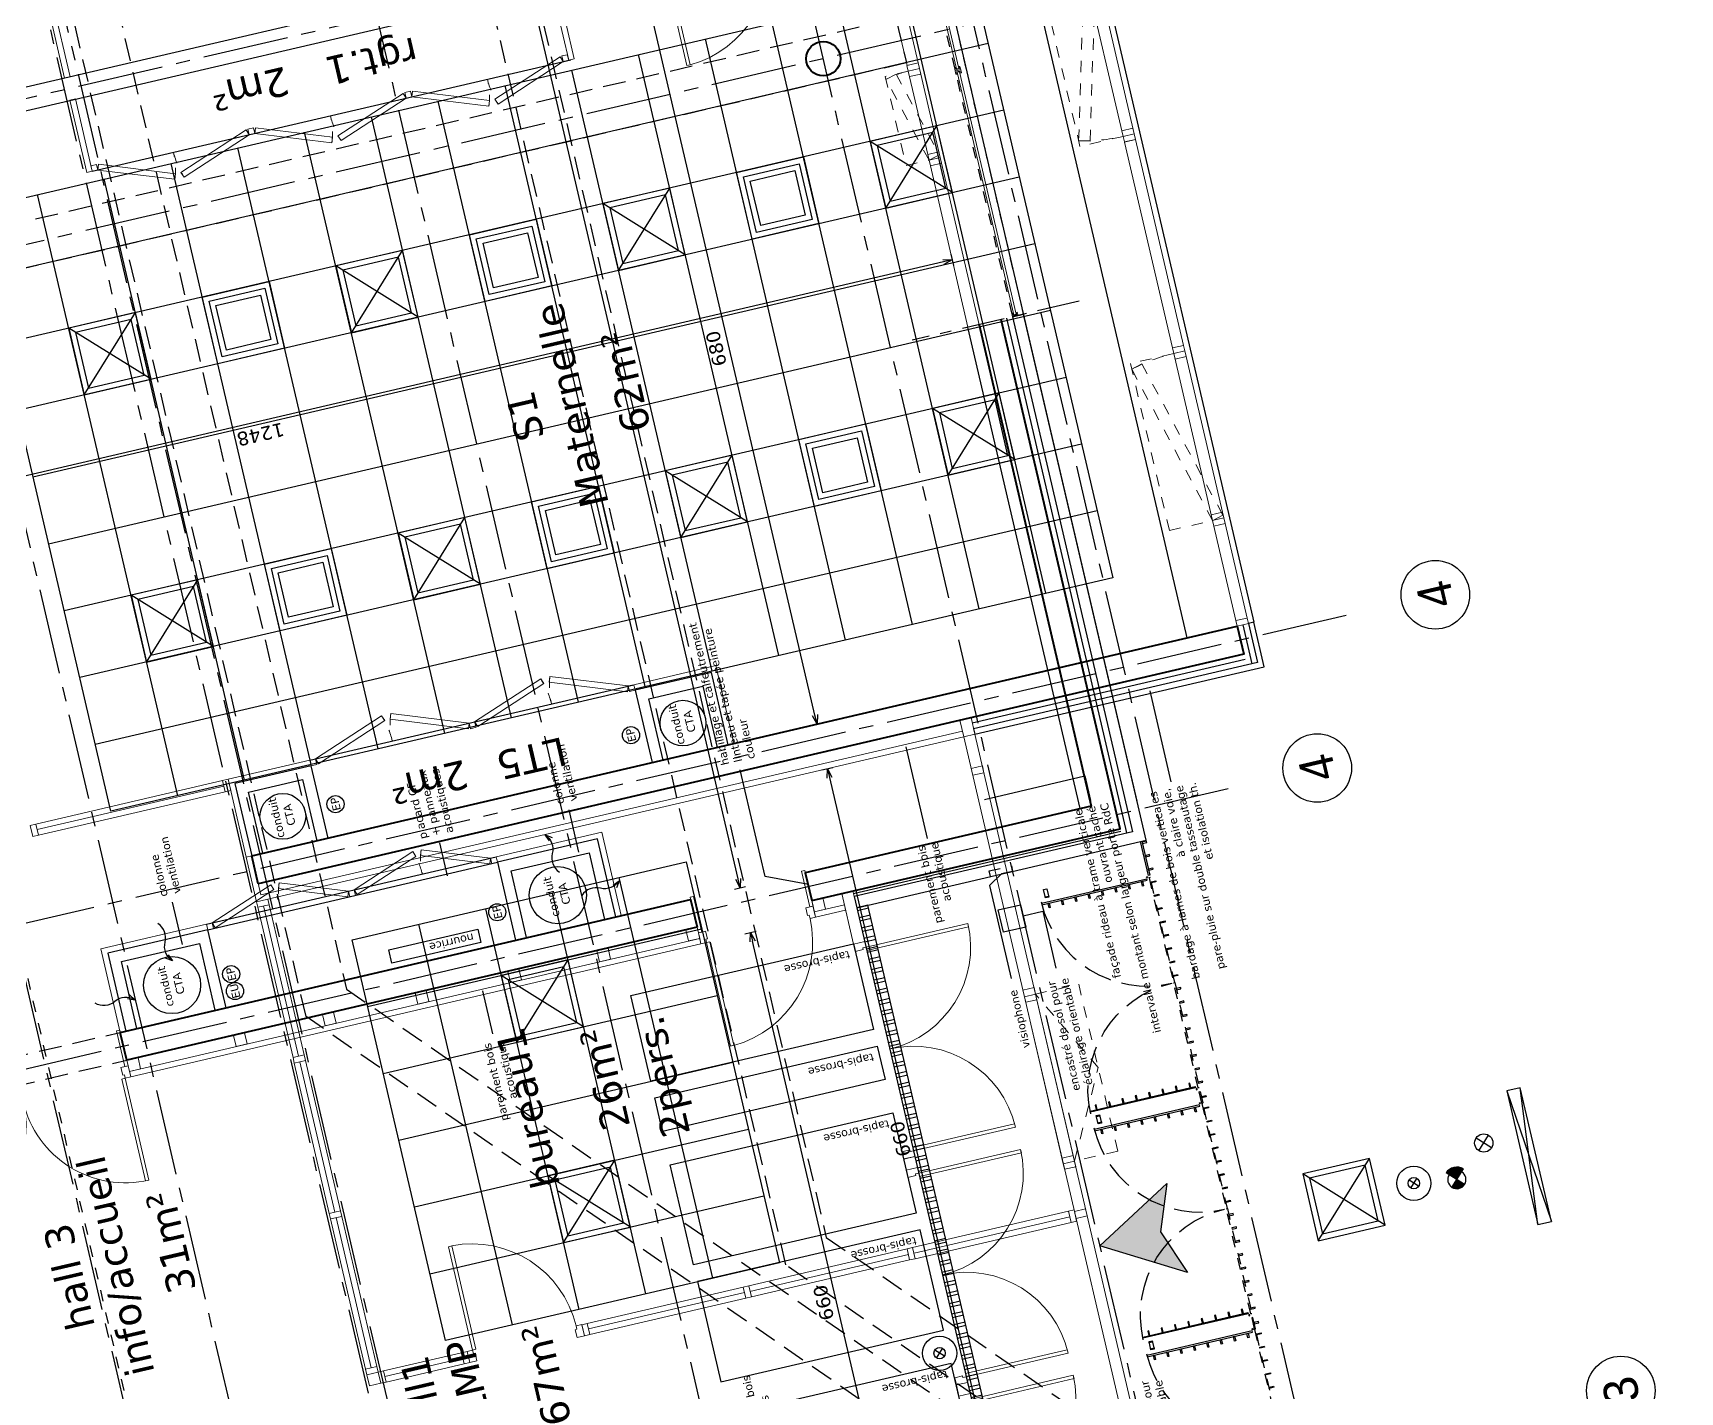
# Model space of a CAD drawing. Header units: metres. Extents: x -49 to 867749, y -579737 to 170817.
# Drawn here: x 867387.29 to 867401.7, y -409044.26 to -409032.37 of the extents above; entities that cross this region are included whole.
import ezdxf
from ezdxf.enums import TextEntityAlignment as Align

# ---------------------------------------------------------------- set-up
doc = ezdxf.new("R2010")
doc.units = ezdxf.units.M
doc.header["$MEASUREMENT"] = 0
doc.header["$PDMODE"] = 3
doc.header["$PDSIZE"] = 0.1
for name, pattern in [('01', [0.15, 0.1, -0.05]), ('02', [0.28, 0.2, -0.08]), ('03', [0.7, 0.5, -0.2]), ('AXES2', [1.125, 0.75, -0.125, 0.125, -0.125]), ('POINTILLE', [0.25, 0, -0.25])]:
    doc.linetypes.add(name, pattern=pattern)
for name, color, linetype in [('00-AXE-0.00', 14, 'AXES2'), ('01-CLOISON-0.25', 3, 'Continuous'), ('01-DOUBLAGE-0.0x', 6, 'Continuous'), ('01-ISOL-0.08', 43, 'ISOLATION'), ('01-MEN-VU-0.13', 163, 'Continuous'), ('01-SANITAIRE-0.15', 44, 'Continuous'), ('02-VU-CACHE-01-0.10', 133, '01'), ('02-VU-CACHE-02-0.10', 133, '02'), ('06-COT-50&100-0.20', 2, 'Continuous'), ('06-SYMB-DIVERS-0.20', 20, 'Continuous'), ('06-TXT-DETAILS-DIVERS-02.20', 2, 'Continuous'), ('06-TXT-DIVERS-0.20', 70, 'Continuous'), ('06-TXT-ETIQUETTES SURFACES', 210, 'Continuous'), ('07-CHAUFFAGE-0.13', 210, 'Continuous'), ('07-CTA-0.13', 163, 'Continuous'), ('07-PLAFONDS-0.13', 5, 'Continuous'), ('08-VU-0.08', 56, 'Continuous'), ('08-VU-0.13', 44, 'Continuous'), ('08-VU-0.20', 32, 'Continuous')]:
    doc.layers.add(name, color=color, linetype=linetype)
doc.layers.add('01-BETON-0.40', color=4, linetype='Continuous', lineweight=40)
doc.layers.add('01-MEN-CP-0.15', color=2, linetype='Continuous', lineweight=18)
doc.styles.add('COT', font='verdana.ttf')
doc.styles.add('locaux 100', font='verdana.ttf', dxfattribs={"height": 0.22})
doc.styles.add('locaux 20', font='verdana.ttf', dxfattribs={"height": 0.07})
doc.styles.get("Standard").update_dxf_attribs({"font": 'arial.ttf'})
doc.linetypes.add('ISOLATION', pattern='A,0.0001,-0.1,[134,ltypeshp.shx,S=0.1,R=0,X=-0.1,Y=0],-0.2,[134,ltypeshp.shx,S=0.1,R=180,X=0.1,Y=0],-0.1', length=0.4001)
doc.dimstyles.new('COT50', dxfattribs={"dimtxt": 0.12, "dimasz": 0.08, "dimexe": 0.05, "dimexo": 0, "dimgap": 0.05, "dimtad": 1, "dimdec": 0, "dimlfac": 100, "dimzin": 0, "dimdsep": 46, "dimtxsty": 'COT', "dimblk": 'OPEN30', "dimcen": 0.04, "dimdle": 0.05, "dimclrd": 256, "dimclre": 256, "dimclrt": 6, "dimadec": 0, "dimazin": 0, "dimtm": 1e-09, "dimtfac": 1, "dimtdec": 0, "dimtmove": 1, "dimatfit": 0, "dimldrblk": 'OPEN30', "dimfxl": 0.05, "dimfxlon": 1, "dimtolj": 1, "dimtzin": 0, "dimlwd": -1, "dimlwe": -1, "dimarcsym": 0})

# ---------------------------------------------------------------- blocks, each defined once
blk = doc.blocks.new('fen150')
at = {"linetype": '01'}
blk.add_lwpolyline([(-1.55, 0), (-1.55, 0.388), (-0.05, 0.388), (-0.05, 0)], dxfattribs=at)
blk.add_lwpolyline([(-1.525, 0.292), (-0.076, -0.097), (-0.05, 0), (-1.499, 0.388)], close=True, dxfattribs=at)
for points in [[(-1.6, -0.1), (-1.55, -0.1), (-1.55, 0), (-1.6, 0)], [(-1.55, -0.1), (-1.5, -0.1), (-1.5, 0), (-1.55, 0)], [(-0.05, -0.1), (0, -0.1), (0, 0), (-0.05, 0)], [(-1.55, -0.1), (-0.05, -0.1), (-0.05, 0), (-1.55, 0)], [(-0.1, -0.1), (-0.05, -0.1), (-0.05, 0), (-0.1, 0)]]:
    blk.add_lwpolyline(points, close=True)
blk.add_arc((-0.05, 0), 1.5, 165, 180, dxfattribs=at)
blk = doc.blocks.new('LuminaireSuspendu')
for p, q in [((-0.035, 0.035), (0.035, -0.035)), ((-0.035, -0.035), (0.035, 0.035))]:
    blk.add_line(p, q)
for radius in [0.15, 0.05]:
    blk.add_circle((0, 0), radius)
blk = doc.blocks.new('_Open30')
at = {"color": 0, "linetype": 'ByBlock', "lineweight": -2}
for p, q in [((-1, 0.27), (0, 0)), ((0, 0), (-1, -0.27)), ((0, 0), (-1, 0))]:
    blk.add_line(p, q, dxfattribs=at)
blk = doc.blocks.new('*D165')
at = {"layer": '06-COT-50&100-0.20', "transparency": 16777216}
for p, q in [((867392.653, -409031.785), (867392.555, -409031.808)), ((867394.129, -409038.341), (867392.622, -409031.875)), ((867394.099, -409038.43), (867394.196, -409038.408))]:
    blk.add_line(p, q, dxfattribs=at)
at = {"layer": 'Defpoints', "color": 0, "transparency": 16777216}
for p in [(867392.604, -409031.797), (867392.75, -409031.763), (867393.466, -409038.578)]:
    blk.add_point(p, dxfattribs=at)
at = {"layer": '06-COT-50&100-0.20', "transparency": 16777216, "xscale": 0.08, "yscale": 0.08, "zscale": 0.08}
for p, rotation in [((867392.604, -409031.797), 103.1212703830424), ((867394.148, -409038.419), 283.1212703830424)]:
    blk.add_blockref('_Open30', p, dxfattribs=dict(at, rotation=rotation))
at = {"layer": '06-COT-50&100-0.20', "color": 6, "transparency": 16777216, "insert": (867393.266, -409035.133), "char_height": 0.12, "attachment_point": 5, "rotation": 103.1213, "style": 'COT'}
blk.add_mtext('\\A1;680', dxfattribs=at)
blk = doc.blocks.new('*D191')
at = {"layer": '06-COT-50&100-0.20', "transparency": 16777216}
for p, q in [((867394.19, -409038.82), (867394.287, -409038.797)), ((867394.257, -409038.887), (867395.719, -409045.158)), ((867395.688, -409045.248), (867395.785, -409045.225))]:
    blk.add_line(p, q, dxfattribs=at)
at = {"layer": 'Defpoints', "color": 0, "transparency": 16777216}
for p in [(867389.245, -409039.973), (867395.737, -409045.236), (867391.439, -409046.238)]:
    blk.add_point(p, dxfattribs=at)
at = {"layer": '06-COT-50&100-0.20', "transparency": 16777216, "xscale": 0.08, "yscale": 0.08, "zscale": 0.08}
for p, rotation in [((867394.238, -409038.809), 103.1212703830424), ((867395.737, -409045.236), 283.1212703830424)]:
    blk.add_blockref('_Open30', p, dxfattribs=dict(at, rotation=rotation))
at = {"layer": '06-COT-50&100-0.20', "color": 6, "transparency": 16777216, "insert": (867394.878, -409042.048), "char_height": 0.12, "attachment_point": 5, "rotation": 103.1213, "style": 'COT'}
blk.add_mtext('\\A1;660', dxfattribs=at)
blk = doc.blocks.new('Eclairage-Pl-60x60')
for p, q in [((-0.3, 0.3), (0.3, -0.3)), ((-0.3, -0.3), (0.3, 0.3))]:
    blk.add_line(p, q)
for points in [[(-0.3, -0.3), (0.3, -0.3), (0.3, 0.3), (-0.3, 0.3)], [(-0.25, -0.25), (0.25, -0.25), (0.25, 0.25), (-0.25, 0.25)]]:
    blk.add_lwpolyline(points, close=True)
blk = doc.blocks.new('Spot-directionnel')
h = blk.add_hatch(color=256)
h.dxf.hatch_style = 1
h.paths.add_polyline_path([(-0.057, 0.057, 0.414214), (-0.057, -0.057), (0, 0)])
h = blk.add_hatch(color=256)
h.dxf.hatch_style = 1
h.paths.add_polyline_path([(0.078, 0.078), (0, 0), (0.078, -0.078, 0.414214)])
for p, q in [((-0.057, -0.057), (0.078, 0.078)), ((-0.057, 0.057), (0.078, -0.078))]:
    blk.add_line(p, q)
for radius, start, end in [(0.08, 45, 315), (0.11, 315, 45)]:
    blk.add_arc((0, 0), radius, start, end)
blk = doc.blocks.new('P90')
at = {"linetype": 'Continuous'}
for points in [[(-0.05, 0.929), (-0.05, 0), (-0.08, 0), (-0.08, 0.929)], [(-0.965, -0.03), (-0.965, -0.1), (-1.03, -0.1), (-1.03, 0), (-0.98, 0), (-0.98, -0.03)], [(0, 0), (0, -0.1), (-0.065, -0.1), (-0.065, -0.03), (-0.05, -0.03), (-0.05, 0)]]:
    blk.add_lwpolyline(points, close=True, dxfattribs=at)
blk.add_arc((-0.043, -0.006), 0.937, 92.2388, 179.6062, dxfattribs=at)
at = {"linetype": 'Continuous', "text_generation_flag": 6}
blk.add_attdef('TEXTE', text='', height=0.08, rotation=90, dxfattribs=at).set_placement((-0.188, 0.469), align=Align.CENTER)
blk = doc.blocks.new('P90-20')
at = {"linetype": 'Continuous'}
for points in [[(-0.05, 0.929), (-0.05, 0), (-0.08, 0), (-0.08, 0.929)], [(-0.965, -0.03), (-0.965, -0.2), (-1.03, -0.2), (-1.03, 0), (-0.98, 0), (-0.98, -0.03)], [(0, 0), (0, -0.2), (-0.065, -0.2), (-0.065, -0.03), (-0.05, -0.03), (-0.05, 0)]]:
    blk.add_lwpolyline(points, close=True, dxfattribs=at)
blk.add_arc((-0.043, -0.006), 0.937, 92.2388, 179.6062, dxfattribs=at)
at = {"linetype": 'Continuous', "text_generation_flag": 6}
blk.add_attdef('TEXTE', text='', height=0.08, rotation=90, dxfattribs=at).set_placement((-0.188, 0.469), align=Align.CENTER)
blk = doc.blocks.new('P180')
for points in [[(-1.85, 0.915), (-1.85, 0), (-1.88, 0), (-1.88, 0.915)], [(-0.08, 0.915), (-0.08, 0), (-0.05, 0), (-0.05, 0.915)], [(0, 0), (0, -0.1), (-0.065, -0.1), (-0.065, -0.03), (-0.05, -0.03), (-0.05, 0)]]:
    blk.add_lwpolyline(points, close=True)
at = {"linetype": 'Continuous'}
blk.add_lwpolyline([(-1.93, 0), (-1.93, -0.1), (-1.865, -0.1), (-1.865, -0.03), (-1.88, -0.03), (-1.88, 0)], close=True, dxfattribs=at)
for centre, start, end in [((-1.88, 0), 0, 90), ((-0.05, 0), 90, 180)]:
    blk.add_arc(centre, 0.915, start, end)
at = {"linetype": 'Continuous', "text_generation_flag": 6}
blk.add_attdef('TEXTE', (-0.188, 0.598), '', height=0.08, rotation=90, dxfattribs=at)
blk = doc.blocks.new('fen80')
at = {"linetype": '01'}
blk.add_lwpolyline([(0.849, 0.11), (0.076, -0.097), (0.05, 0), (0.823, 0.207)], close=True, dxfattribs=at)
blk.add_lwpolyline([(0.85, 0), (0.85, 0.207), (0.05, 0.207), (0.05, 0)], dxfattribs=at)
for points in [[(0.05, -0.1), (0, -0.1), (0, 0), (0.05, 0)], [(0.1, -0.1), (0.05, -0.1), (0.05, 0), (0.1, 0)], [(0.85, -0.1), (0.05, -0.1), (0.05, 0), (0.85, 0)], [(0.85, -0.1), (0.8, -0.1), (0.8, 0), (0.85, 0)], [(0.9, -0.1), (0.85, -0.1), (0.85, 0), (0.9, 0)]]:
    blk.add_lwpolyline(points, close=True)
blk.add_arc((0.05, 0), 0.8, 0, 14.9998, dxfattribs=at)
blk = doc.blocks.new('*D837')
at = {"layer": '06-COT-50&100-0.20', "transparency": 16777216}
for p, q in [((867395.253, -409034.375), (867383.254, -409037.172)), ((867395.319, -409034.308), (867395.342, -409034.405)), ((867383.187, -409037.239), (867383.164, -409037.141))]:
    blk.add_line(p, q, dxfattribs=at)
at = {"layer": 'Defpoints', "color": 0, "transparency": 16777216}
for p in [(867395.287, -409034.167), (867383.176, -409037.19), (867384.295, -409041.992)]:
    blk.add_point(p, dxfattribs=at)
at = {"layer": '06-COT-50&100-0.20', "transparency": 16777216, "xscale": 0.08, "yscale": 0.08, "zscale": 0.08}
for p, rotation in [((867395.331, -409034.357), 13.12127038304243), ((867383.176, -409037.19), 193.1212703830424)]:
    blk.add_blockref('_Open30', p, dxfattribs=dict(at, rotation=rotation))
at = {"layer": '06-COT-50&100-0.20', "color": 6, "transparency": 16777216, "insert": (867389.279, -409035.883), "char_height": 0.12, "attachment_point": 5, "rotation": 193.1213, "style": 'COT'}
blk.add_mtext('\\A1;1248', dxfattribs=at)
blk = doc.blocks.new('A$C6BB47F20')
for points in [[(-0.038, 0.912), (-0.038, 0.902), (-0.078, 0.902), (-0.078, 0.912)], [(-0.027, 0.022), (-0.027, 0.967), (-0.038, 0.967), (-0.038, 0.022)], [(-0.038, 0.792), (-0.038, 0.782), (-0.078, 0.782), (-0.078, 0.792)], [(-0.038, 0.672), (-0.038, 0.662), (-0.078, 0.662), (-0.078, 0.672)], [(-0.038, 0.552), (-0.038, 0.542), (-0.078, 0.542), (-0.078, 0.552)], [(-0.038, 0.432), (-0.038, 0.422), (-0.078, 0.422), (-0.078, 0.432)], [(-0.038, 0.312), (-0.038, 0.302), (-0.078, 0.302), (-0.078, 0.312)], [(-0.038, 0.192), (-0.038, 0.182), (-0.078, 0.182), (-0.078, 0.192)], [(-0.038, 0.072), (-0.038, 0.062), (-0.078, 0.062), (-0.078, 0.072)]]:
    blk.add_lwpolyline(points, close=True)
at = {"linetype": '01', "ltscale": 0.25}
for points in [[(-0.02, 0), (-0.965, 0), (-0.965, -0.01), (-0.02, -0.01)], [(-0.91, -0.01), (-0.9, -0.01), (-0.9, -0.05), (-0.91, -0.05)], [(-0.79, -0.01), (-0.78, -0.01), (-0.78, -0.05), (-0.79, -0.05)], [(-0.67, -0.01), (-0.66, -0.01), (-0.66, -0.05), (-0.67, -0.05)], [(-0.55, -0.01), (-0.54, -0.01), (-0.54, -0.05), (-0.55, -0.05)], [(-0.43, -0.01), (-0.42, -0.01), (-0.42, -0.05), (-0.43, -0.05)], [(-0.31, -0.01), (-0.3, -0.01), (-0.3, -0.05), (-0.31, -0.05)], [(-0.19, -0.01), (-0.18, -0.01), (-0.18, -0.05), (-0.19, -0.05)], [(-0.07, -0.01), (-0.06, -0.01), (-0.06, -0.05), (-0.07, -0.05)]]:
    blk.add_lwpolyline(points, close=True, dxfattribs=at)
blk.add_circle((-0.013, 0.015), 0.005)
at = {"linetype": '03', "ltscale": 0.5}
blk.add_arc((-0.013, 0.015), 0.952, 90, 180, dxfattribs=at)
blk = doc.blocks.new('*D843')
at = {"layer": '06-COT-50&100-0.20', "transparency": 16777216}
for p, q in [((867388.705, -409019.608), (867388.802, -409019.585)), ((867393.457, -409039.774), (867388.771, -409019.674)), ((867393.426, -409039.863), (867393.523, -409039.841))]:
    blk.add_line(p, q, dxfattribs=at)
at = {"layer": 'Defpoints', "color": 0, "transparency": 16777216}
for p in [(867388.753, -409019.597), (867387.7, -409019.842), (867393.042, -409039.953)]:
    blk.add_point(p, dxfattribs=at)
at = {"layer": '06-COT-50&100-0.20', "transparency": 16777216, "xscale": 0.08, "yscale": 0.08, "zscale": 0.08}
for p, rotation in [((867388.753, -409019.597), 103.1212703830424), ((867393.475, -409039.852), 283.1212703830424)]:
    blk.add_blockref('_Open30', p, dxfattribs=dict(at, rotation=rotation))
at = {"layer": '06-COT-50&100-0.20', "color": 6, "transparency": 16777216, "insert": (867391.004, -409029.75), "char_height": 0.12, "attachment_point": 5, "rotation": 103.1213, "style": 'COT'}
blk.add_mtext('\\A1;2080', dxfattribs=at)
blk = doc.blocks.new('A$C7BBE718B')
at = {"layer": '01-SANITAIRE-0.15'}
blk.add_lwpolyline([(0.06, 0.025), (0, 0), (0.037, 0.054)], dxfattribs=at)
blk.add_lwpolyline([(0, 0, -0.319902), (0.173, 0.025, 0.319902), (0.346, 0.049)], format="xyb", dxfattribs=at)
blk = doc.blocks.new('*D849')
at = {"layer": '06-COT-50&100-0.20', "transparency": 16777216}
for p, q in [((867393.517, -409040.253), (867393.614, -409040.23)), ((867395.046, -409046.591), (867393.584, -409040.319)), ((867395.015, -409046.681), (867395.113, -409046.658))]:
    blk.add_line(p, q, dxfattribs=at)
at = {"layer": 'Defpoints', "color": 0, "transparency": 16777216}
for p in [(867393.566, -409040.241), (867393.132, -409040.342), (867394.631, -409046.77)]:
    blk.add_point(p, dxfattribs=at)
at = {"layer": '06-COT-50&100-0.20', "transparency": 16777216, "xscale": 0.08, "yscale": 0.08, "zscale": 0.08}
for p, rotation in [((867393.566, -409040.241), 103.1212703830424), ((867395.064, -409046.669), 283.1212703830424)]:
    blk.add_blockref('_Open30', p, dxfattribs=dict(at, rotation=rotation))
at = {"layer": '06-COT-50&100-0.20', "color": 6, "transparency": 16777216, "insert": (867394.205, -409043.481), "char_height": 0.12, "attachment_point": 5, "rotation": 103.1213, "style": 'COT'}
blk.add_mtext('\\A1;660', dxfattribs=at)

msp = doc.modelspace()

# ---------------------------------------------------------------- hatches: boundary and pattern name
at = {"layer": '06-SYMB-DIVERS-0.20'}
h = msp.add_hatch(color=256, dxfattribs=at)
h.dxf.hatch_style = 1
h.paths.add_polyline_path([(867397.389, -409043.216), (867396.623, -409042.983), (867397.207, -409042.437), (867397.152, -409042.86)])
at = {"layer": '08-VU-0.08'}
h = msp.add_hatch(dxfattribs=at)
h.set_pattern_fill('ANSI32', color=256, scale=0.25, angle=45)
h.set_pattern_definition([(193.12127, (867401.65184, -409059.271415), (0.02128246, -0.09130235), []), (193.12127, (867401.614315, -409059.248075), (0.02128246, -0.09130235), [])])
h.paths.add_polyline_path([(867396.091, -409046.43), (867394.593, -409040.002), (867394.496, -409040.025), (867395.994, -409046.452)])

# ---------------------------------------------------------------- linework, layer by layer
at = {"layer": '00-AXE-0.00'}
for p, q in [((867401.698, -409058.806), (867387.654, -408998.554)), ((867400.665, -409060.323), (867386.62, -409000.071)), ((867394.24, -409060.853), (867380.195, -409000.601)), ((867391.981, -409061.071), (867377.936, -409000.819)), ((867397.044, -409061.167), (867382.999, -409000.915)), ((867394.31, -409061.804), (867380.266, -409001.552)), ((867393.139, -409062.077), (867379.094, -409001.825)), ((867397.183, -409030.627), (867382.496, -409034.05)), ((867396.15, -409032.143), (867381.463, -409035.567)), ((867398.778, -409037.468), (867384.091, -409040.892)), ((867397.745, -409038.985), (867383.057, -409042.409))]:
    msp.add_line(p, q, dxfattribs=at)
at = {"layer": '00-AXE-0.00', "linetype": 'Continuous'}
for centre in [(867399.557, -409037.287), (867398.524, -409038.803), (867401.18, -409044.25)]:
    msp.add_circle(centre, 0.3, dxfattribs=at)
at = {"layer": '01-BETON-0.40'}
msp.add_lwpolyline([(867395.566, -409034.924), (867395.566, -409034.924), (867396.547, -409039.136), (867394.045, -409039.719), (867394.101, -409039.963), (867396.799, -409039.334), (867395.76, -409034.878)], dxfattribs=at)
for points in [[(867389.259, -409039.815), (867389.203, -409039.572), (867397.824, -409037.562), (867397.881, -409037.806)], [(867393.098, -409040.196), (867388.109, -409041.359), (867388.052, -409041.116), (867393.042, -409039.953)]]:
    msp.add_lwpolyline(points, close=True, dxfattribs=at)
msp.add_circle((867394.202, -409032.597), 0.15, dxfattribs=at)
at = {"layer": '01-CLOISON-0.25'}
for points in [[(867392.75, -409031.763), (867392.705, -409031.568), (867385.834, -409033.169), (867385.879, -409033.364)], [(867392.556, -409038.123), (867392.704, -409038.756), (867392.801, -409038.733), (867392.676, -409038.197), (867393.149, -409038.087), (867393.273, -409038.623), (867393.371, -409038.6), (867393.223, -409037.967)], [(867389.055, -409038.939), (867389.203, -409039.572), (867389.3, -409039.549), (867389.175, -409039.013), (867389.647, -409038.903), (867389.772, -409039.439), (867389.87, -409039.416), (867389.722, -409038.783)], [(867392.386, -409040.106), (867392.227, -409039.424), (867391.351, -409039.628), (867391.51, -409040.31), (867391.607, -409040.287), (867391.471, -409039.703), (867392.153, -409039.544), (867392.289, -409040.128)], [(867388.978, -409040.9), (867388.819, -409040.218), (867387.942, -409040.423), (867388.101, -409041.105), (867388.198, -409041.082), (867388.062, -409040.497), (867388.744, -409040.339), (867388.88, -409040.923)]]:
    msp.add_lwpolyline(points, close=True, dxfattribs=at)
msp.add_lwpolyline([(867395.566, -409034.924), (867396.547, -409039.136), (867396.45, -409039.158), (867395.468, -409034.946)], dxfattribs=at)
at = {"layer": '01-DOUBLAGE-0.0x', "linetype": 'POINTILLE', "ltscale": 0.1}
msp.add_lwpolyline([(867394.91, -409030.635), (867394.876, -409030.643), (867395.858, -409034.855), (867395.955, -409034.833), (867394.973, -409030.621)], dxfattribs=at)
at = {"layer": '01-DOUBLAGE-0.0x'}
msp.add_lwpolyline([(867394.473, -409039.927), (867394.496, -409040.025), (867397.028, -409039.434), (867395.955, -409034.833), (867395.858, -409034.855), (867396.908, -409039.36)], close=True, dxfattribs=at)
msp.add_lwpolyline([(867398.061, -409037.918), (867397.97, -409037.528), (867397.922, -409037.539), (867398.001, -409037.88), (867395.518, -409038.459), (867395.529, -409038.508), (867398.061, -409037.918)], dxfattribs=at)
at = {"layer": '01-ISOL-0.08', "ltscale": 0.1}
for p, q in [((867396.859, -409039.371), (867395.809, -409034.867)), ((867397.873, -409037.551), (867397.952, -409037.892)), ((867397.892, -409037.854), (867395.506, -409038.41))]:
    msp.add_line(p, q, dxfattribs=at)
at = {"layer": '01-ISOL-0.08', "ltscale": 0.05}
msp.add_line((867396.805, -409039.358), (867394.467, -409039.903), dxfattribs=at)
at = {"layer": '01-MEN-CP-0.15'}
for p, q in [((867388.958, -409038.961), (867387.324, -409039.342)), ((867389.305, -409040.01), (867389.611, -409041.325)), ((867389.623, -409041.373), (867389.929, -409042.688)), ((867389.94, -409042.737), (867390.247, -409044.052)), ((867396.359, -409042.73), (867394.996, -409043.047)), ((867394.947, -409043.059), (867393.561, -409043.382)), ((867393.513, -409043.393), (867392.149, -409043.711)), ((867390.367, -409044.126), (867391.049, -409043.967))]:
    msp.add_line(p, q, dxfattribs=at)
for points in [[(867394.42, -409030.451), (867394.935, -409032.657), (867395.032, -409032.634), (867394.518, -409030.428)], [(867391.827, -409031.978), (867391.975, -409032.611), (867392.023, -409032.599), (867391.876, -409031.966)], [(867387.613, -409032.755), (867387.466, -409032.121), (867387.417, -409032.133), (867387.565, -409032.766)], [(867391.899, -409032.58), (867391.926, -409032.622), (867391.357, -409032.994), (867391.329, -409032.952)], [(867391.963, -409032.562), (867391.975, -409032.611), (867391.926, -409032.622), (867391.915, -409032.573)], [(867395.389, -409032.666), (867395.393, -409032.685), (867395.364, -409032.692), (867395.359, -409032.673), (867395.35, -409032.675), (867395.356, -409032.704), (867395.405, -409032.693), (867395.398, -409032.664)], [(867395.402, -409032.724), (867395.398, -409032.705), (867395.368, -409032.712), (867395.373, -409032.731), (867395.363, -409032.733), (867395.356, -409032.704), (867395.405, -409032.693), (867395.412, -409032.722)], [(867395.374, -409032.715), (867395.869, -409034.837), (867395.889, -409034.833), (867395.394, -409032.711)], [(867387.659, -409032.949), (867387.806, -409033.582), (867387.758, -409033.594), (867387.61, -409032.961)], [(867390.526, -409032.9), (867390.553, -409032.942), (867389.983, -409033.314), (867389.956, -409033.272)], [(867390.59, -409032.882), (867390.602, -409032.931), (867390.553, -409032.942), (867390.541, -409032.893)], [(867390.608, -409032.881), (867390.602, -409032.931), (867391.277, -409033.012), (867391.283, -409032.963)], [(867389.152, -409033.22), (867389.18, -409033.262), (867388.61, -409033.634), (867388.583, -409033.592)], [(867389.217, -409033.202), (867389.228, -409033.251), (867389.18, -409033.262), (867389.168, -409033.214)], [(867389.234, -409033.201), (867389.228, -409033.251), (867389.903, -409033.332), (867389.909, -409033.283)], [(867397.257, -409035.127), (867396.837, -409033.326), (867396.934, -409033.303), (867397.354, -409035.105)], [(867387.795, -409033.534), (867387.806, -409033.582), (867387.855, -409033.571), (867387.844, -409033.522)], [(867387.861, -409033.521), (867387.855, -409033.571), (867388.53, -409033.652), (867388.536, -409033.603)], [(867395.89, -409034.817), (867395.895, -409034.837), (867395.865, -409034.843), (867395.861, -409034.824), (867395.851, -409034.826), (867395.858, -409034.855), (867395.907, -409034.844), (867395.9, -409034.815)], [(867397.717, -409036.663), (867397.91, -409037.491), (867397.813, -409037.513), (867397.62, -409036.686)], [(867397.91, -409037.491), (867397.922, -409037.539), (867397.824, -409037.562), (867397.813, -409037.513)], [(867391.73, -409038.022), (867391.757, -409038.063), (867391.179, -409038.441), (867391.152, -409038.399)], [(867391.811, -409038.003), (867391.805, -409038.052), (867392.49, -409038.135), (867392.496, -409038.085)], [(867392.507, -409038.134), (867392.496, -409038.085), (867392.545, -409038.074), (867392.556, -409038.123)], [(867390.337, -409038.346), (867390.365, -409038.388), (867389.787, -409038.765), (867389.76, -409038.723)], [(867390.418, -409038.327), (867390.412, -409038.377), (867391.097, -409038.46), (867391.103, -409038.41)], [(867391.164, -409038.447), (867391.152, -409038.399), (867391.103, -409038.41), (867391.115, -409038.459)], [(867395.495, -409038.362), (867395.529, -409038.508), (867395.432, -409038.53), (867395.398, -409038.384)], [(867389.203, -409039.572), (867389.154, -409039.583), (867389.245, -409039.973), (867395.432, -409038.53), (867395.42, -409038.482), (867389.282, -409039.913)], [(867396.93, -409044.958), (867395.432, -409038.53), (867395.529, -409038.508), (867397.027, -409044.935)], [(867389.722, -409038.783), (867389.055, -409038.939), (867389.203, -409039.572), (867389.154, -409039.583), (867388.995, -409038.901), (867389.711, -409038.735)], [(867389.771, -409038.772), (867389.76, -409038.723), (867389.711, -409038.735), (867389.722, -409038.783)], [(867395.51, -409038.866), (867395.496, -409038.808), (867395.594, -409038.785), (867395.607, -409038.844)], [(867387.336, -409039.391), (867387.313, -409039.293), (867388.946, -409038.913), (867388.969, -409039.01)], [(867388.969, -409039.01), (867389.018, -409038.999), (867388.995, -409038.901), (867388.946, -409038.913)], [(867387.287, -409039.402), (867387.336, -409039.391), (867387.313, -409039.293), (867387.264, -409039.305)], [(867391.351, -409039.628), (867392.227, -409039.424), (867392.386, -409040.106), (867392.435, -409040.094), (867392.265, -409039.364), (867391.339, -409039.58)], [(867390.125, -409039.911), (867390.098, -409039.869), (867390.611, -409039.534), (867390.638, -409039.576)], [(867391.285, -409039.641), (867391.291, -409039.591), (867390.683, -409039.518), (867390.677, -409039.567)], [(867391.351, -409039.628), (867391.339, -409039.58), (867391.291, -409039.591), (867391.302, -409039.64)], [(867394.113, -409040.011), (867394.04, -409039.7), (867394.011, -409039.706), (867394.084, -409040.018)], [(867388.883, -409040.2), (867388.856, -409040.158), (867389.369, -409039.824), (867389.396, -409039.866)], [(867390.043, -409039.93), (867390.049, -409039.88), (867389.441, -409039.807), (867389.435, -409039.857)], [(867390.109, -409039.918), (867390.098, -409039.869), (867390.049, -409039.88), (867390.06, -409039.929)], [(867394.565, -409040.322), (867394.462, -409039.879), (867394.364, -409039.901), (867394.468, -409040.344)], [(867389.245, -409039.973), (867389.342, -409039.95), (867389.353, -409039.999), (867389.256, -409040.021)], [(867389.563, -409041.336), (867389.256, -409040.021), (867389.353, -409039.999), (867389.66, -409041.313)], [(867393.139, -409040.238), (867393.066, -409039.927), (867393.037, -409039.933), (867393.11, -409040.245)], [(867394.124, -409040.06), (867394.101, -409039.963), (867394.199, -409039.94), (867394.221, -409040.037)], [(867394.387, -409039.999), (867394.124, -409040.06), (867394.135, -409040.109), (867394.398, -409040.047)], [(867388.807, -409040.17), (867387.882, -409040.385), (867388.052, -409041.116), (867388.101, -409041.105), (867387.942, -409040.423), (867388.819, -409040.218)], [(867388.867, -409040.207), (867388.856, -409040.158), (867388.807, -409040.17), (867388.819, -409040.218)], [(867393.121, -409040.294), (867388.132, -409041.457), (867388.143, -409041.505), (867393.132, -409040.342)], [(867393.024, -409040.316), (867393.001, -409040.219), (867393.098, -409040.196), (867393.121, -409040.294)], [(867392.244, -409040.498), (867392.222, -409040.401), (867392.319, -409040.378), (867392.342, -409040.475)], [(867391.465, -409040.68), (867391.443, -409040.582), (867391.54, -409040.56), (867391.563, -409040.657)], [(867390.655, -409040.869), (867390.632, -409040.771), (867390.729, -409040.749), (867390.752, -409040.846)], [(867395.962, -409040.805), (867395.948, -409040.746), (867396.046, -409040.723), (867396.059, -409040.782)], [(867395.962, -409040.805), (867395.973, -409040.853), (867396.071, -409040.831), (867396.059, -409040.782)], [(867395.962, -409040.805), (867396.302, -409042.265), (867396.4, -409042.243), (867396.059, -409040.782)], [(867389.844, -409041.058), (867389.821, -409040.96), (867389.918, -409040.938), (867389.941, -409041.035)], [(867388.12, -409041.408), (867388.048, -409041.096), (867388.019, -409041.103), (867388.091, -409041.415)], [(867389.065, -409041.239), (867389.042, -409041.142), (867389.139, -409041.119), (867389.162, -409041.217)], [(867388.132, -409041.457), (867388.109, -409041.359), (867388.207, -409041.337), (867388.229, -409041.434)], [(867389.563, -409041.336), (867389.66, -409041.313), (867389.671, -409041.362), (867389.574, -409041.385)], [(867389.978, -409042.677), (867389.671, -409041.362), (867389.574, -409041.385), (867389.88, -409042.7)], [(867395.003, -409042.201), (867395.026, -409042.299), (867394.928, -409042.321), (867394.906, -409042.224)], [(867396.291, -409042.217), (867396.302, -409042.265), (867396.4, -409042.243), (867396.388, -409042.194)], [(867396.302, -409042.265), (867396.314, -409042.314), (867396.411, -409042.291), (867396.4, -409042.243)], [(867389.88, -409042.7), (867389.978, -409042.677), (867389.989, -409042.726), (867389.892, -409042.748)], [(867390.198, -409044.063), (867389.892, -409042.748), (867389.989, -409042.726), (867390.296, -409044.04)], [(867396.348, -409042.681), (867396.371, -409042.778), (867395.007, -409043.096), (867394.984, -409042.999)], [(867396.397, -409042.67), (867396.419, -409042.767), (867396.371, -409042.778), (867396.348, -409042.681)], [(867396.414, -409042.743), (867396.4, -409042.684), (867396.497, -409042.661), (867396.511, -409042.72)], [(867393.55, -409043.333), (867393.573, -409043.43), (867394.958, -409043.107), (867394.936, -409043.01)], [(867394.984, -409042.999), (867395.007, -409043.096), (867394.958, -409043.107), (867394.936, -409043.01)], [(867393.501, -409043.344), (867393.524, -409043.442), (867392.161, -409043.76), (867392.138, -409043.662)], [(867393.55, -409043.333), (867393.573, -409043.43), (867393.524, -409043.442), (867393.501, -409043.344)], [(867392.138, -409043.662), (867392.161, -409043.76), (867392.112, -409043.771), (867392.089, -409043.674)], [(867391.037, -409043.919), (867391.06, -409044.016), (867390.378, -409044.175), (867390.356, -409044.078)], [(867391.086, -409043.907), (867391.109, -409044.005), (867391.06, -409044.016), (867391.037, -409043.919)], [(867390.198, -409044.063), (867390.296, -409044.04), (867390.307, -409044.089), (867390.21, -409044.112)], [(867390.356, -409044.078), (867390.378, -409044.175), (867390.33, -409044.186), (867390.307, -409044.089)], [(867390.307, -409044.089), (867390.33, -409044.186), (867390.232, -409044.209), (867390.21, -409044.112)], [(867395.464, -409044.178), (867395.487, -409044.276), (867395.389, -409044.298), (867395.367, -409044.201)]]:
    msp.add_lwpolyline(points, close=True, dxfattribs=at)
for points in [[(867394.91, -409030.635), (867395.387, -409032.682), (867395.368, -409032.686), (867394.891, -409030.64)], [(867395.566, -409034.924), (867395.236, -409033.511), (867395.139, -409033.533), (867395.468, -409034.946)], [(867393.223, -409037.967), (867392.556, -409038.123), (867392.545, -409038.074), (867393.261, -409037.907), (867393.42, -409038.589), (867393.371, -409038.6), (867393.223, -409037.967)]]:
    msp.add_lwpolyline(points, dxfattribs=at)
at = {"layer": '01-MEN-CP-0.15', "linetype": '01'}
for points in [[(867396.059, -409040.782), (867396.437, -409040.694), (867396.778, -409042.155), (867396.4, -409042.243)], [(867396.4, -409042.243), (867396.608, -409041.424), (867396.059, -409040.782)]]:
    msp.add_lwpolyline(points, dxfattribs=at)
at = {"layer": '01-MEN-CP-0.15', "linetype": '01', "ltscale": 0.5}
for centre, radius, start, end in [((867390.602, -409032.931), 0.68, 353.1213, 13.1213), ((867391.926, -409032.622), 0.68, 193.1213, 213.1213), ((867389.228, -409033.251), 0.68, 353.1213, 13.1213), ((867390.553, -409032.942), 0.68, 193.1213, 213.1213), ((867387.855, -409033.571), 0.68, 353.1213, 13.1213), ((867389.18, -409033.262), 0.68, 193.1213, 213.1213), ((867391.152, -409038.399), 0.69, 13.1213, 33.1213), ((867392.496, -409038.085), 0.69, 173.1213, 193.1213), ((867389.76, -409038.723), 0.69, 13.1213, 33.1213), ((867391.103, -409038.41), 0.69, 173.1213, 193.1213), ((867390.098, -409039.869), 0.612, 13.1213, 33.1213), ((867391.291, -409039.591), 0.612, 173.1213, 193.1213), ((867388.856, -409040.158), 0.612, 13.1213, 33.1213), ((867390.049, -409039.88), 0.612, 173.1213, 193.1213)]:
    msp.add_arc(centre, radius, start, end, dxfattribs=at)
at = {"layer": '01-MEN-VU-0.13'}
for points in [[(867397.048, -409039.743), (867396.979, -409039.446), (867396.989, -409039.444), (867397.058, -409039.741)], [(867397.032, -409039.454), (867397.03, -409039.444), (867396.991, -409039.453), (867396.993, -409039.463)], [(867397.06, -409039.571), (867397.057, -409039.561), (867397.018, -409039.57), (867397.021, -409039.58)], [(867397.087, -409039.688), (867397.085, -409039.678), (867397.046, -409039.687), (867397.048, -409039.697)], [(867396.147, -409039.94), (867396.13, -409039.867), (867396.159, -409039.86), (867396.176, -409039.933)], [(867396.145, -409039.93), (867396.174, -409039.923), (867396.176, -409039.933), (867396.147, -409039.94)], [(867397.513, -409041.734), (867397.49, -409041.636), (867397.5, -409041.634), (867397.522, -409041.732)], [(867397.512, -409041.688), (867397.51, -409041.678), (867397.549, -409041.669), (867397.551, -409041.679)], [(867396.608, -409041.917), (867396.591, -409041.844), (867396.62, -409041.837), (867396.637, -409041.91)], [(867396.591, -409041.844), (867396.62, -409041.837), (867396.622, -409041.847), (867396.593, -409041.854)], [(867396.606, -409041.907), (867396.635, -409041.9), (867396.637, -409041.91), (867396.608, -409041.917)], [(867397.951, -409043.613), (867397.973, -409043.711), (867397.983, -409043.709), (867397.96, -409043.611)], [(867397.971, -409043.655), (867397.973, -409043.665), (867398.012, -409043.656), (867398.01, -409043.646)], [(867397.069, -409043.894), (867397.052, -409043.821), (867397.081, -409043.814), (867397.098, -409043.887)], [(867397.052, -409043.821), (867397.081, -409043.814), (867397.083, -409043.824), (867397.054, -409043.831)], [(867397.067, -409043.884), (867397.096, -409043.877), (867397.098, -409043.887), (867397.069, -409043.894)]]:
    msp.add_lwpolyline(points, close=True, dxfattribs=at)
at = {"layer": '01-SANITAIRE-0.15', "linetype": '02'}
msp.add_lwpolyline([(867397.937, -409052.804), (867396.035, -409044.645), (867393.875, -409043.151), (867386.021, -409009.458), (867385.482, -409009.123), (867377.75, -409010.925), (867377.415, -409011.464), (867378.506, -409016.144), (867378.116, -409016.235), (867376.987, -409011.394), (867377.497, -409010.573), (867385.553, -409008.696), (867386.373, -409009.206), (867394.229, -409042.91), (867396.39, -409044.404), (867398.444, -409053.216), (867397.552, -409054.651), (867392.356, -409055.862), (867392.265, -409055.472), (867397.299, -409054.299), (867398.017, -409053.145)], dxfattribs=at)
msp.add_lwpolyline([(867397.376, -409053.039), (867395.504, -409045.007), (867389.677, -409040.978), (867382.633, -409010.761), (867382.095, -409010.426), (867378.35, -409011.299), (867378.015, -409011.838), (867378.992, -409016.03), (867378.603, -409016.121), (867377.588, -409011.767), (867378.098, -409010.947), (867382.165, -409009.999), (867382.985, -409010.509), (867390.031, -409040.737), (867395.858, -409044.766), (867397.803, -409053.11), (867397.173, -409054.123), (867392.22, -409055.277), (867392.129, -409054.888), (867396.921, -409053.771)], close=True, dxfattribs=at)
at = {"layer": '01-SANITAIRE-0.15'}
for centre, radius in [((867392.975, -409038.41), 0.2), ((867392.52, -409038.516), 0.075), ((867389.474, -409039.226), 0.2), ((867389.935, -409039.119), 0.075), ((867391.35, -409040.065), 0.075), ((867389.022, -409040.607), 0.075), ((867389.056, -409040.754), 0.075)]:
    msp.add_circle(centre, radius, dxfattribs=at)
at = {"layer": '02-VU-CACHE-01-0.10'}
msp.add_lwpolyline([(867388.675, -409046.78), (867380.821, -409013.085), (867379.138, -409013.477), (867386.992, -409047.172)], close=True, dxfattribs=at)
at = {"layer": '02-VU-CACHE-02-0.10'}
for p, q in [((867386.173, -409041.554), (867388.052, -409041.116)), ((867386.23, -409041.798), (867388.109, -409041.359))]:
    msp.add_line(p, q, dxfattribs=at)
msp.add_lwpolyline([(867385.064, -409034.933), (867384.973, -409034.543), (867394.838, -409032.244), (867394.929, -409032.633)], close=True, dxfattribs=at)
at = {"layer": '06-SYMB-DIVERS-0.20', "linetype": 'AXES2', "ltscale": 0.5}
msp.add_line((867396.442, -409034.719), (867394.981, -409035.06), dxfattribs=at)
at = {"layer": '06-SYMB-DIVERS-0.20'}
msp.add_lwpolyline([(867397.389, -409043.216), (867396.623, -409042.983), (867397.207, -409042.437), (867397.152, -409042.86), (867397.389, -409043.216)], dxfattribs=at)
at = {"layer": '06-TXT-DETAILS-DIVERS-02.20'}
for points in [[(867397.059, -409038.128), (867397.244, -409038.923)], [(867394.924, -409038.618), (867395.111, -409039.42)], [(867394.059, -409039.82), (867393.693, -409039.752), (867393.476, -409038.819)], [(867395.612, -409039.077), (867396.49, -409038.872), (867396.54, -409039.087)], [(867391.976, -409039.169), (867392.062, -409039.538)], [(867390.845, -409039.458), (867390.912, -409039.747)], [(867395.762, -409039.73), (867395.657, -409039.832), (867395.847, -409040.646)], [(867388.507, -409039.977), (867388.593, -409040.347)], [(867395.95, -409040.096), (867396.122, -409040.056), (867396.238, -409040.555)], [(867391.221, -409040.753), (867391.309, -409041.128)]]:
    msp.add_lwpolyline(points, dxfattribs=at)
at = {"layer": '07-CHAUFFAGE-0.13'}
msp.add_lwpolyline([(867391.206, -409040.329), (867390.427, -409040.511), (867390.4, -409040.394), (867391.179, -409040.213)], close=True, dxfattribs=at)
at = {"layer": '07-CTA-0.13', "ltscale": 0.25}
for centre in [(867391.88, -409039.916), (867388.505, -409040.702)]:
    msp.add_circle(centre, 0.25, dxfattribs=at)
at = {"layer": '07-PLAFONDS-0.13'}
for p, q in [((867396.15, -409037.274), (867394.924, -409032.015)), ((867395.566, -409037.41), (867394.34, -409032.151)), ((867394.982, -409037.546), (867393.756, -409032.287)), ((867395.645, -409032.463), (867386.88, -409034.506)), ((867394.397, -409037.683), (867393.171, -409032.424)), ((867393.229, -409037.955), (867392.003, -409032.696)), ((867393.813, -409037.819), (867392.587, -409032.56)), ((867392.644, -409038.091), (867391.418, -409032.832)), ((867392.06, -409038.227), (867390.834, -409032.968)), ((867395.781, -409033.047), (867387.016, -409035.091)), ((867391.476, -409038.364), (867390.25, -409033.105)), ((867390.891, -409038.5), (867389.665, -409033.241)), ((867390.307, -409038.636), (867389.081, -409033.377)), ((867389.723, -409038.772), (867388.497, -409033.513)), ((867395.917, -409033.632), (867387.152, -409035.675)), ((867389.138, -409038.908), (867387.912, -409033.649)), ((867388.554, -409039.045), (867387.328, -409033.786)), ((867396.054, -409034.216), (867387.288, -409036.259)), ((867396.19, -409034.8), (867387.425, -409036.844)), ((867396.326, -409035.385), (867387.561, -409037.428)), ((867396.462, -409035.969), (867387.697, -409038.012)), ((867396.598, -409036.553), (867387.833, -409038.597)), ((867393.235, -409043.267), (867392.417, -409039.761)), ((867392.65, -409043.403), (867391.833, -409039.897)), ((867392.066, -409043.54), (867391.249, -409040.034)), ((867391.482, -409043.676), (867390.664, -409040.17)), ((867390.216, -409040.89), (867393.138, -409040.209)), ((867390.352, -409041.475), (867393.274, -409040.794)), ((867390.489, -409042.059), (867393.41, -409041.378)), ((867400.183, -409041.628), (867400.572, -409042.77)), ((867400.455, -409042.797), (867400.3, -409041.601)), ((867390.625, -409042.643), (867393.547, -409041.962)), ((867400.049, -409042.126), (867399.913, -409042.041)), ((867399.939, -409042.152), (867400.023, -409042.016)), ((867390.761, -409043.228), (867393.683, -409042.547))]:
    msp.add_line(p, q, dxfattribs=at)
for points in [[(867387.97, -409039.181), (867386.744, -409033.922), (867395.509, -409031.879), (867396.735, -409037.138)], [(867393.002, -409039.625), (867393.819, -409043.131), (867390.897, -409043.812), (867390.08, -409040.306)], [(867400.183, -409041.628), (867400.455, -409042.797), (867400.572, -409042.77), (867400.3, -409041.601)]]:
    msp.add_lwpolyline(points, close=True, dxfattribs=at)
at = {"layer": '07-PLAFONDS-0.13', "color": 1}
for points in [[(867393.58, -409034.177), (867393.444, -409033.592), (867394.028, -409033.456), (867394.164, -409034.04)], [(867393.617, -409034.117), (867393.504, -409033.63), (867393.991, -409033.516), (867394.104, -409034.003)], [(867393.655, -409034.056), (867393.564, -409033.667), (867393.953, -409033.576), (867394.044, -409033.966)], [(867391.243, -409034.721), (867391.106, -409034.137), (867391.691, -409034.001), (867391.827, -409034.585)], [(867391.28, -409034.661), (867391.166, -409034.174), (867391.653, -409034.061), (867391.767, -409034.548)], [(867391.317, -409034.601), (867391.227, -409034.212), (867391.616, -409034.121), (867391.707, -409034.511)], [(867388.905, -409035.266), (867388.769, -409034.682), (867389.353, -409034.546), (867389.49, -409035.13)], [(867388.943, -409035.206), (867388.829, -409034.719), (867389.316, -409034.606), (867389.43, -409035.093)], [(867388.98, -409035.146), (867388.889, -409034.757), (867389.279, -409034.666), (867389.37, -409035.055)], [(867394.125, -409036.514), (867393.989, -409035.93), (867394.573, -409035.793), (867394.709, -409036.378)], [(867394.162, -409036.454), (867394.049, -409035.967), (867394.536, -409035.853), (867394.649, -409036.34)], [(867394.199, -409036.394), (867394.109, -409036.004), (867394.498, -409035.913), (867394.589, -409036.303)], [(867391.787, -409037.059), (867391.651, -409036.474), (867392.236, -409036.338), (867392.372, -409036.923)], [(867391.825, -409036.999), (867391.711, -409036.512), (867392.198, -409036.398), (867392.312, -409036.885)], [(867391.862, -409036.939), (867391.771, -409036.549), (867392.161, -409036.458), (867392.252, -409036.848)], [(867389.45, -409037.604), (867389.314, -409037.019), (867389.898, -409036.883), (867390.034, -409037.467)], [(867389.487, -409037.544), (867389.374, -409037.057), (867389.861, -409036.943), (867389.974, -409037.43)], [(867389.525, -409037.483), (867389.434, -409037.094), (867389.824, -409037.003), (867389.914, -409037.393)]]:
    msp.add_lwpolyline(points, close=True, dxfattribs=at)
at = {"layer": '07-PLAFONDS-0.13'}
msp.add_circle((867399.981, -409042.084), 0.08, dxfattribs=at)
at = {"layer": '08-VU-0.08'}
msp.add_line((867396.948, -409039.094), (867392.227, -409018.838), dxfattribs=at)
for points in [[(867396.091, -409046.43), (867394.593, -409040.002), (867394.496, -409040.025), (867395.994, -409046.452)], [(867396.091, -409046.43), (867394.593, -409040.002), (867394.496, -409040.025), (867395.994, -409046.452)], [(867392.694, -409041.544), (867392.519, -409040.794), (867394.466, -409040.34), (867394.641, -409041.09)], [(867392.796, -409041.982), (867392.728, -409041.69), (867394.675, -409041.236), (867394.744, -409041.528)], [(867393.068, -409043.151), (867392.864, -409042.275), (867394.812, -409041.821), (867395.016, -409042.697)], [(867393.102, -409043.297), (867393.307, -409044.174), (867395.254, -409043.72), (867395.05, -409042.843)], [(867393.375, -409044.466), (867393.511, -409045.05), (867395.459, -409044.596), (867395.322, -409044.012)]]:
    msp.add_lwpolyline(points, close=True, dxfattribs=at)
at = {"layer": '08-VU-0.13'}
for p, q in [((867397.971, -409037.528), (867393.249, -409017.273)), ((867397.386, -409037.664), (867395.842, -409031.042)), ((867387.806, -409033.582), (867391.994, -409032.606)), ((867389.711, -409038.735), (867392.545, -409038.074)), ((867388.807, -409040.17), (867391.339, -409039.58)), ((867388.819, -409040.218), (867391.351, -409039.628))]:
    msp.add_line(p, q, dxfattribs=at)
at = {"layer": '08-VU-0.20', "linetype": '01', "ltscale": 0.2}
msp.add_lwpolyline([(867395.664, -409039.752), (867395.653, -409039.704), (867395.848, -409039.658), (867395.859, -409039.707)], close=True, dxfattribs=at)
at = {"layer": '08-VU-0.20'}
msp.add_lwpolyline([(867395.927, -409039.999), (867395.973, -409040.194), (867395.778, -409040.239), (867395.733, -409040.044)], close=True, dxfattribs=at)

# ---------------------------------------------------------------- block references
at = {"layer": '01-MEN-CP-0.15'}
for name, p, rotation in [('P90-20', (867392.75, -409031.763), 193.1212703823545), ('fen150', (867396.474, -409031.767), 103.1212703798635), ('fen80', (867395.139, -409033.533), 103.121270379485), ('A$C7BBE718B', (867391.768, -409039.387), 283.121270372989), ('A$C7BBE718B', (867392.416, -409039.791), 193.1212703791064), ('P180', (867395.003, -409042.201), 283.121270372989), ('P180', (867386.264, -409041.944), 193.1212703791064), ('P180', (867395.464, -409044.178), 283.121270372989), ('P180', (867395.925, -409046.155), 283.121270372989)]:
    msp.add_blockref(name, p, dxfattribs=dict(at, rotation=rotation))
at = {"layer": '01-MEN-CP-0.15', "xscale": -1}
for name, p, rotation in [('fen150', (867397.62, -409036.686), 103.1212703798636), ('A$C7BBE718B', (867388.179, -409040.83), 13.12127042111065), ('P90', (867391.086, -409043.907), 13.12127037585845)]:
    msp.add_blockref(name, p, dxfattribs=dict(at, rotation=rotation))
at = {"layer": '01-MEN-CP-0.15', "extrusion": (0, 0, -1), "xscale": -1, "zscale": -1, "rotation": 166.8787295740174}
msp.add_blockref('P90', (-867393.132, -409040.342), dxfattribs=at)
at = {"layer": '01-MEN-VU-0.13', "rotation": 103.121270379485}
for p in [(867397.048, -409039.743), (867397.509, -409041.72), (867397.97, -409043.697)]:
    msp.add_blockref('A$C6BB47F20', p, dxfattribs=at)
at = {"layer": '01-MEN-VU-0.13', "xscale": -1, "rotation": 103.1212703863595}
for p in [(867397.487, -409041.622), (867397.947, -409043.599)]:
    msp.add_blockref('A$C6BB47F20', p, dxfattribs=at)
at = {"layer": '07-CTA-0.13', "ltscale": 0.25, "rotation": 103.1212703729891}
msp.add_blockref('A$C7BBE718B', (867388.508, -409040.49), dxfattribs=at)
at = {"layer": '07-PLAFONDS-0.13', "rotation": 103.1212703798635}
for name, p in [('Eclairage-Pl-60x60', (867394.973, -409033.544)), ('Eclairage-Pl-60x60', (867392.635, -409034.089)), ('Eclairage-Pl-60x60', (867390.298, -409034.634)), ('Eclairage-Pl-60x60', (867387.961, -409035.178)), ('Eclairage-Pl-60x60', (867395.518, -409035.881)), ('Eclairage-Pl-60x60', (867393.18, -409036.426)), ('Eclairage-Pl-60x60', (867390.843, -409036.971)), ('Eclairage-Pl-60x60', (867388.506, -409037.516)), ('Eclairage-Pl-60x60', (867391.745, -409040.842)), ('Eclairage-Pl-60x60', (867392.154, -409042.595)), ('Eclairage-Pl-60x60', (867398.757, -409042.579)), ('LuminaireSuspendu', (867399.369, -409042.436)), ('Spot-directionnel', (867399.745, -409042.404)), ('LuminaireSuspendu', (867395.22, -409043.923))]:
    msp.add_blockref(name, p, dxfattribs=at)

# ---------------------------------------------------------------- texts
at = {"layer": '00-AXE-0.00'}
for s, p in [('4', (867399.557, -409037.287)), ('4', (867398.524, -409038.803)), ('3', (867401.18, -409044.25))]:
    msp.add_text(s, height=0.3, rotation=103.1213, dxfattribs=at).set_placement(p, align=Align.MIDDLE_CENTER)
at = {"layer": '01-SANITAIRE-0.15', "char_height": 0.07, "attachment_point": 5, "rotation": 103.1213, "style": 'locaux 20'}
for s, insert, width in [('conduit\\PCTA', (867392.975, -409038.41), 0.74382), ('EP', (867392.52, -409038.516), 0.15887), ('conduit\\PCTA', (867389.474, -409039.226), 0.74382), ('EP', (867389.935, -409039.119), 0.15887), ('EP', (867391.35, -409040.065), 0.15887), ('EP', (867389.022, -409040.607), 0.15887), ('EU', (867389.056, -409040.754), 0.15887)]:
    msp.add_mtext(s, dxfattribs=dict(at, insert=insert, width=width))
at = {"layer": '06-TXT-DETAILS-DIVERS-02.20', "char_height": 0.07, "style": 'locaux 20'}
for s, insert, width, attachment_point, rotation in [('habillage et calfeutrement linteau et tapée peinture couleur', (867393.46, -409038.751), 1.56851, 4, 103.1213), ('colonne\\Pventilation', (867391.961, -409039.106), 1.15877, 4, 103.1213), ('placard CF\\P+ panneaux\\Pacoustiques', (867390.83, -409039.396), 1.15877, 4, 103.1213), ('bardage à lames de bois verticales\\Pà claire voie,\\Ppare-pluie sur double tasseautage\\Pet isolation th.', (867397.255, -409038.971), 2.0766, 6, 103.1213), ('façade rideau à trame verticale\\Pouvrant caché\\Pintervalle montant selon largeur porte RdC', (867396.552, -409039.135), 2.0766, 6, 103.1213), ('colonne\\Pventilation', (867388.492, -409039.915), 1.15877, 4, 103.1213), ('parement bois\\Pacoustique', (867395.122, -409039.468), 0.94096, 6, 103.1213), ('tapis-brosse', (867394.431, -409040.425), 1.22139, 4, 193.1213), ('visiophone', (867395.87, -409040.744), 1.56851, 6, 103.1213), ('encastré de sol pour\\Péclairage orientable', (867396.261, -409040.653), 1.56851, 6, 103.1213), ('parement bois\\Pacoustique', (867391.325, -409041.196), 1.56851, 6, 103.1213), ('tapis-brosse', (867394.64, -409041.322), 1.22139, 4, 193.1213), ('tapis-brosse', (867394.776, -409041.906), 1.22139, 4, 193.1213), ('tapis-brosse', (867395.014, -409042.928), 1.22139, 4, 193.1213), ('tapis-brosse', (867395.287, -409044.097), 1.22139, 4, 193.1213), ('baie habillage bois\\Psur les 4 cotés', (867393.785, -409044.985), 1.15877, 4, 103.1213), ('encastré de sol pour\\Péclairage orientable', (867397.3, -409045.108), 1.56851, 4, 103.1213)]:
    msp.add_mtext(s, dxfattribs=dict(at, insert=insert, width=width, attachment_point=attachment_point, rotation=rotation))
at = {"layer": '06-TXT-DIVERS-0.20', "char_height": 0.25, "width": 2.37148, "attachment_point": 5, "style": 'locaux 100'}
for s, insert, rotation in [('rgt.1', (867390.243, -409032.586), 193.1213), ('S1\\PMaternelle', (867391.798, -409035.677), 103.1213), ('LT5', (867391.648, -409038.719), 193.1213), ('2pers.', (867392.831, -409041.496), 103.1213), ('bureau1', (867391.618, -409041.778), 103.1213), ('hall 3\\Pinfo/accueil', (867387.821, -409043.205), 103.1213), ('hall1\\PCLMP', (867390.915, -409044.314), 103.1213)]:
    msp.add_mtext(s, dxfattribs=dict(at, insert=insert, rotation=rotation))
at = {"layer": '06-TXT-ETIQUETTES SURFACES', "char_height": 0.25, "attachment_point": 5, "style": 'locaux 100'}
for s, insert, rotation in [('2m²', (867389.185, -409032.863), 193.1213), ('62m²', (867392.473, -409035.42), 103.1213), ('2m²', (867390.752, -409038.928), 193.1213), ('26m²', (867392.292, -409041.522), 103.1213), ('31m²', (867388.496, -409042.951), 103.1213), ('67m²', (867391.78, -409044.112), 103.1213)]:
    msp.add_mtext(s, dxfattribs=dict(at, insert=insert, rotation=rotation))
at = {"layer": '07-CHAUFFAGE-0.13', "insert": (867391.144, -409040.282), "char_height": 0.07, "width": 0.15887, "attachment_point": 4, "rotation": 193.1213, "style": 'locaux 20'}
msp.add_mtext('nourrice', dxfattribs=at)
at = {"layer": '07-CTA-0.13', "char_height": 0.07, "width": 0.74382, "attachment_point": 5, "rotation": 103.1213, "style": 'locaux 20'}
for insert in [(867391.88, -409039.916), (867388.505, -409040.702)]:
    msp.add_mtext('conduit\\PCTA', dxfattribs=dict(at, insert=insert))

# ---------------------------------------------------------------- dimensions: what is measured, and where the dimension line sits
at = {"layer": '06-COT-50&100-0.20'}
for base, p1, p2, angle, picture, middle in [((867388.753, -409019.597), (867393.042, -409039.953), (867387.7, -409019.842), 103.1213, '*D843', (867391.004, -409029.75)), ((867392.604, -409031.797), (867393.466, -409038.578), (867392.75, -409031.763), 103.1213, '*D165', (867393.266, -409035.133)), ((867383.176, -409037.19), (867395.287, -409034.167), (867384.295, -409041.992), 193.1213, '*D837', (867389.279, -409035.883)), ((867395.737, -409045.236), (867389.245, -409039.973), (867391.439, -409046.238), 103.1213, '*D191', (867394.878, -409042.048)), ((867393.566, -409040.241), (867394.631, -409046.77), (867393.132, -409040.342), 103.1213, '*D849', (867394.205, -409043.481))]:
    dim = msp.add_linear_dim(base=base, p1=p1, p2=p2, angle=angle, dimstyle='COT50', dxfattribs=at)
    dim.commit()
    dim.dimension.update_dxf_attribs({"geometry": picture, "text_midpoint": middle})

doc.saveas('drawing.dxf')
